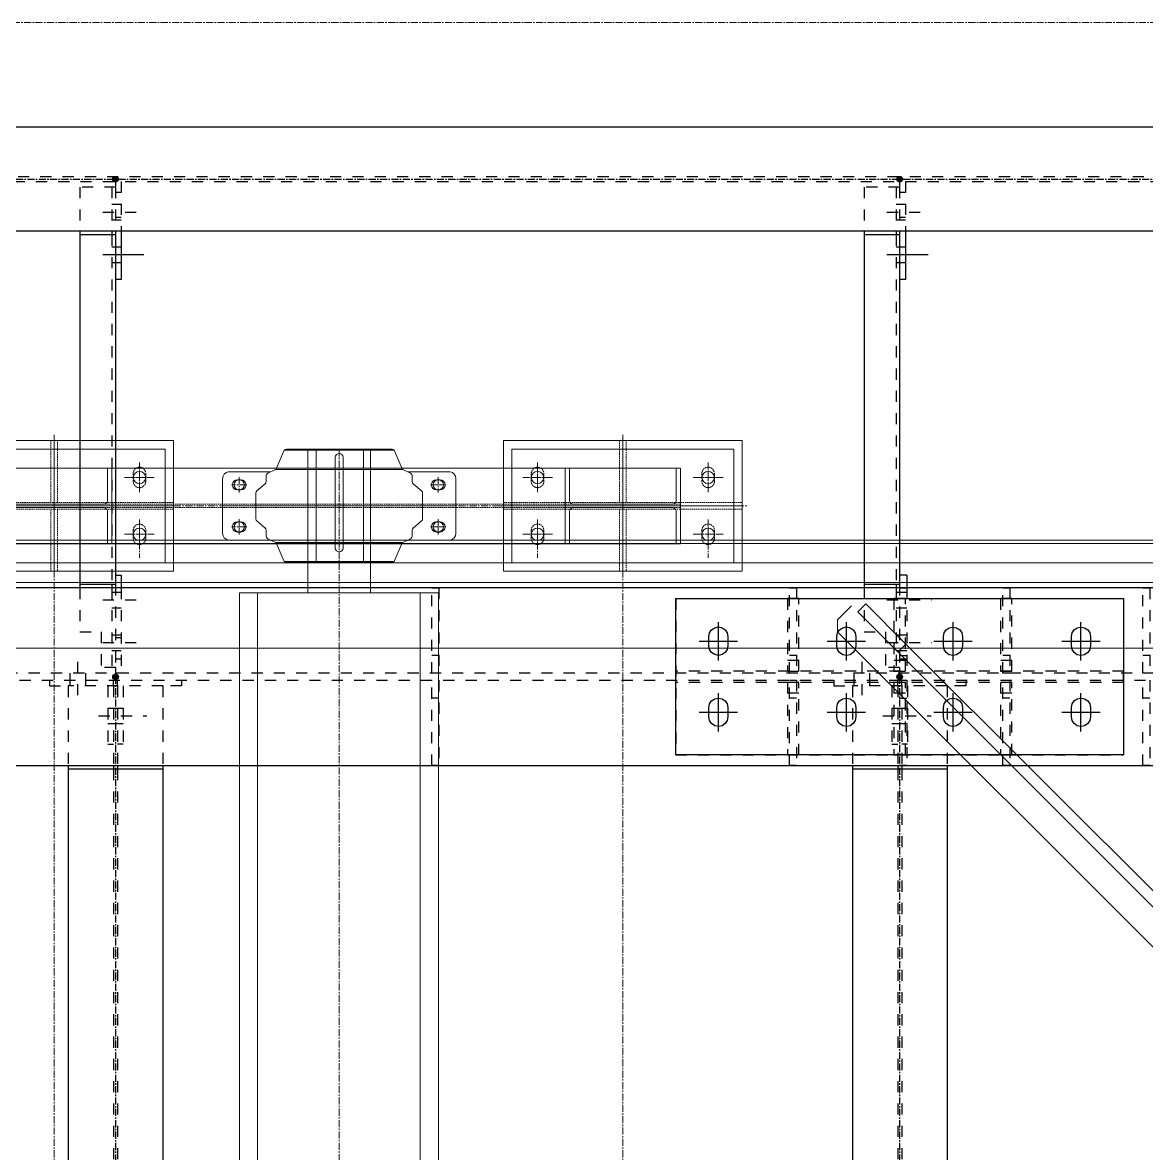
# Model space of a CAD drawing. Header units: inches. Extents: x 209270 to 234360, y -180214 to -150194.
# Drawn here: x 223159 to 225135, y -161353 to -159364 of the extents above; entities that cross this region are included whole.
import ezdxf

# ---------------------------------------------------------------- set-up
doc = ezdxf.new("R2010")
doc.units = ezdxf.units.IN
doc.header["$LTSCALE"] = 10
doc.header["$MEASUREMENT"] = 0
for name, pattern in [('CENTER', [2, 1.25, -0.25, 0.25, -0.25]), ('DXK_LINE_DOT2', [3.9198, 1.9599, -1.9599]), ('HIDDEN', [0.375, 0.25, -0.125])]:
    doc.linetypes.add(name, pattern=pattern)
for name, color, linetype in [('_STR_0', 2, 'Continuous'), ('_STR_1', 2, 'Continuous'), ('_STR_2', 2, 'Continuous'), ('_STR_4', 2, 'Continuous')]:
    doc.layers.add(name, color=color, linetype=linetype)
for name, color, linetype, lineweight in [('adani logo', 7, 'Continuous', 15), ('All Bought', 110, 'Continuous', 9), ('Belt', 4, 'Continuous', 9), ('CEN', 1, 'CENTER', 9), ('DIM', 42, 'Continuous', 13), ('HIDDDEN', 3, 'HIDDEN', 9), ('HIDDEN', 3, 'HIDDEN', 9), ('MAIN OBJECT', 2, 'Continuous', 18), ('OBJECT', 2, 'Continuous', 18), ('STR25', 30, 'Continuous', 5)]:
    doc.layers.add(name, color=color, linetype=linetype, lineweight=lineweight)

# ---------------------------------------------------------------- blocks, each defined once
blk = doc.blocks.new('A$C1f4f58bd')
at = {"layer": 'CEN'}
blk.add_lwpolyline([(1100, 2200), (5000, 2200), (5000, -2700), (1100, -2700)], close=True, dxfattribs=at)
blk = doc.blocks.new('A$Cee1ce5ad')
at = {"layer": 'All Bought'}
for p, q in [((-92.9, 99.5), (92.9, 99.5)), ((-110.6, 65.2), (-96.5, 98)), ((-96.6, 97.8), (96.6, 97.8)), ((-6.9, 85.4), (-6.9, -73.9)), ((6.9, 85.4), (6.9, -73.9)), ((110.6, 65.2), (96.5, 98)), ((-195, 60), (-120.6, 60)), ((-125.4, 57.7), (-113, 63.5)), ((-111.9, 64.2), (111.9, 64.2)), ((125.4, 57.7), (113, 63.5)), ((120.6, 60), (195, 60)), ((-205, 48.3), (-205, -48.3)), ((-128.3, 51.5), (-128.3, 42.7)), ((128.3, 51.5), (128.3, 42.7)), ((205, 48.3), (205, -48.3)), ((-146.7, 22.7), (-146.7, -22.7)), ((-144.9, 26.5), (-130.1, 38.9)), ((144.9, 26.5), (130.1, 38.9)), ((146.7, 22.7), (146.7, -22.7)), ((-144.9, -26.5), (-130.1, -38.9)), ((144.9, -26.5), (130.1, -38.9)), ((-128.3, -51.5), (-128.3, -42.7)), ((-125.4, -57.7), (-113, -63.5)), ((125.4, -57.7), (113, -63.5)), ((128.3, -51.5), (128.3, -42.7)), ((-195, -60), (-120.6, -60)), ((-111.9, -64.2), (111.9, -64.2)), ((-110.6, -65.2), (-96.5, -98)), ((110.6, -65.2), (96.5, -98)), ((120.6, -60), (195, -60)), ((-96.6, -97.8), (96.6, -97.8)), ((-92.9, -99.5), (92.9, -99.5))]:
    blk.add_line(p, q, dxfattribs=at)
at = {"layer": 'All Bought', "ltscale": 50}
for p, q in [((-42.5, 99.5), (-42.5, -99.5)), ((40.8, 99.5), (40.8, -99.5))]:
    blk.add_line(p, q, dxfattribs=at)
at = {"layer": 'All Bought'}
for points in [[(-171.2, 28, 1), (-171.2, 46), (-177.2, 46, 1), (-177.2, 28)], [(178.8, 28, 1), (178.8, 46), (172.8, 46, 1), (172.8, 28)], [(-171.2, -46, 1), (-171.2, -28), (-177.2, -28, 1), (-177.2, -46)], [(178.8, -46, 1), (178.8, -28), (172.8, -28, 1), (172.8, -46)]]:
    blk.add_lwpolyline(points, format="xyb", close=True, dxfattribs=at)
for centre, radius, start, end in [((-92.9, 94.5), 5, 90, 135), ((92.9, 94.5), 5, 45, 90), ((0, 85.4), 6.9, 0, 180), ((-193.5, 48.6), 11.5, 97.6625, 181.1349), ((-116.5, 71.1), 8.33, 295, 315), ((116.5, 71.1), 8.33, 225, 245), ((193.5, 48.6), 11.5, 358.8651, 82.3375), ((-133.3, 42.7), 5, 310, 0), ((-120.5, 51.7), 7.85, 129.2243, 180.8268), ((120.5, 51.7), 7.85, 359.1732, 50.7757), ((133.3, 42.7), 5, 180, 230), ((-141.7, 22.7), 5, 130, 180), ((141.7, 22.7), 5, 0, 50), ((-141.7, -22.7), 5, 180, 230), ((-133.3, -42.7), 5, 0, 50), ((133.3, -42.7), 5, 130, 180), ((141.7, -22.7), 5, 310, 0), ((-193.5, -48.6), 11.5, 178.8651, 262.3375), ((-120.5, -51.7), 7.85, 179.1732, 230.7757), ((120.5, -51.7), 7.85, 309.2243, 0.8268), ((193.5, -48.6), 11.5, 277.6625, 1.1349), ((-116.5, -71.1), 8.33, 45, 65), ((0, -73.9), 6.9, 180, 0), ((116.5, -71.1), 8.33, 115, 135), ((-92.9, -94.5), 5, 225, 270), ((92.9, -94.5), 5, 270, 315)]:
    blk.add_arc(centre, radius, start, end, dxfattribs=at)
at = {"layer": 'CEN'}
for p, q in [((0, 99.5), (0, -99.5)), ((-174.2, 50.5), (-174.2, 23.5)), ((175.8, 50.5), (175.8, 23.5)), ((-160.7, 37), (-187.7, 37)), ((162.3, 37), (189.3, 37)), ((-205, 0), (205, 0)), ((-160.7, -37), (-187.7, -37)), ((-174.2, -50.5), (-174.2, -23.5)), ((162.3, -37), (189.3, -37)), ((175.8, -50.5), (175.8, -23.5))]:
    blk.add_line(p, q, dxfattribs=at)
blk = doc.blocks.new('A$C439c46b0')
at = {"layer": 'CEN'}
for p, q in [((0, 124.8), (0, -124.8)), ((-150, 30), (-150, 70)), ((150, 70), (150, 30)), ((-176.1, 50), (-123.9, 50)), ((123.9, 50), (176.1, 50)), ((-219.8, 0), (219.8, 0)), ((-150, -70), (-150, -30)), ((150, -30), (150, -70)), ((-123.9, -50), (-176.1, -50)), ((176.1, -50), (123.9, -50))]:
    blk.add_line(p, q, dxfattribs=at)
at = {"layer": 'MAIN OBJECT', "elevation": -528}
blk.add_lwpolyline([(-195, 100), (195, 100), (195, -100), (-195, -100)], close=True, dxfattribs=at)
at = {"layer": 'MAIN OBJECT'}
for centre in [(-150, 50, -1074.4), (150, 50, -1074.4), (-150, -50, -1074.4), (150, -50, -1074.4)]:
    blk.add_circle(centre, 11, dxfattribs=at)
blk = doc.blocks.new('A$C4ed3ba51')
at = {"layer": 'CEN'}
for p, q in [((0, 115), (0, -115)), ((-150, 23.9), (-150, 91.1)), ((150, 23.9), (150, 91.1)), ((-130, 50), (-170, 50)), ((130, 50), (170, 50)), ((-210, 0), (210, 0)), ((-150, -23.9), (-150, -76.1)), ((150, -23.9), (150, -76.1)), ((-130, -50), (-170, -50)), ((130, -50), (170, -50))]:
    blk.add_line(p, q, dxfattribs=at)
at = {"layer": 'HIDDDEN'}
for points in [[(6, 6), (6, 115), (-6, 115), (-6, 6)], [(6, -6), (6, -115), (-6, -115), (-6, -6)]]:
    blk.add_lwpolyline(points, dxfattribs=at)
blk.add_lwpolyline([(-210, -6), (210, -6), (210, 6), (-210, 6)], close=True, dxfattribs=at)
at = {"layer": 'HIDDEN', "elevation": -528}
for points in [[(-139, 57, 1), (-161, 57), (-161, 43, 1), (-139, 43)], [(139, 57, -1), (161, 57), (161, 43, -1), (139, 43)], [(-139, -57, -1), (-161, -57), (-161, -43, -1), (-139, -43)], [(139, -57, 1), (161, -57), (161, -43, 1), (139, -43)]]:
    blk.add_lwpolyline(points, format="xyb", close=True, dxfattribs=at)
at = {"layer": 'MAIN OBJECT'}
blk.add_lwpolyline([(-101.5, 66.5), (-93.7, 66.5), (-93.7, 10.4, 0.414214), (-86.1, 2.8), (86.1, 2.8, 0.414214), (93.7, 10.4), (93.7, 66.5), (101.5, 66.5), (101.5, -66.5), (93.7, -66.5), (93.7, -66.5), (93.7, -10.4, 0.414214), (86.1, -2.8), (-86.1, -2.8, 0.414214), (-93.7, -10.4), (-93.7, -66.5), (-93.7, -66.5), (-101.5, -66.5)], format="xyb", close=True, dxfattribs=at)
at = {"layer": 'STR25', "elevation": -528}
blk.add_lwpolyline([(-210, 115), (210, 115), (210, -115), (-210, -115)], close=True, dxfattribs=at)
at = {"layer": 'adani logo'}
blk.add_blockref('A$C439c46b0', (0, 0), dxfattribs=at)
blk = doc.blocks.new('RTR')
at = {"layer": 'All Bought'}
for p, q in [((-83462, -1561510, 7412901051.7), (-83462, -1561763)), ((-83462, -1561510, 7412901051.7), (-83352, -1561510, 7412901051.7)), ((-83352, -1561510, 7412901051.7), (-83352, -1561763)), ((-83232.6, -1561763), (-83582.6, -1561763)), ((-83582.6, -1561763), (-83582.6, -1564163)), ((-83550.6, -1561763), (-83550.6, -1564163)), ((-83264.6, -1561763), (-83264.6, -1564163)), ((-83232.6, -1564163), (-83232.6, -1561763))]:
    blk.add_line(p, q, dxfattribs=at)
at = {"layer": 'CEN'}
for p, q in [((-83407, -1561510.1), (-83407, -1564406.4)), ((-83582.8, -1561559.5, 3956186986.7), (-83582.8, -1561586.5, 3956186986.7)), ((-83232.8, -1561559.5, 3956186986.7), (-83232.8, -1561586.5, 3956186986.7)), ((-83569.3, -1561573, 3956186986.7), (-83596.3, -1561573, 3956186986.7)), ((-83219.3, -1561573, 3956186986.7), (-83246.3, -1561573, 3956186986.7)), ((-82885.2, -1561610, 4202462826.4), (-84008.2, -1561610, 10666859653.8)), ((-83462, -1561610, 7412901051.7), (-83352, -1561610, 7412901051.7)), ((-83582.8, -1561633.5, 3956186986.7), (-83582.8, -1561660.5, 3956186986.7)), ((-83232.8, -1561633.5, 3956186986.7), (-83232.8, -1561660.5, 3956186986.7)), ((-83908.2, -1564415.8), (-83908.2, -1561663.2)), ((-83569.3, -1561647, 3956186986.7), (-83596.3, -1561647, 3956186986.7)), ((-83219.3, -1561647, 3956186986.7), (-83246.3, -1561647, 3956186986.7)), ((-82908.2, -1564415.8), (-82908.2, -1561663.2))]:
    blk.add_line(p, q, dxfattribs=at)
at = {"layer": 'HIDDDEN'}
for p, q in [((-82808.2, -1561607, 10666859653.8), (-84008.2, -1561607, 10666859653.8)), ((-82808.2, -1561613, 10666859653.8), (-84008.2, -1561613, 10666859653.8))]:
    blk.add_line(p, q, dxfattribs=at)
at = {"layer": 'MAIN OBJECT'}
for centre in [(-83582.8, -1561573, 3956186986.7), (-83232.8, -1561573, 3956186986.7), (-83582.8, -1561647, 3956186986.7), (-83232.8, -1561647, 3956186986.7)]:
    blk.add_circle(centre, 9, dxfattribs=at)
at = {"layer": 'OBJECT'}
for p, q in [((-82808.2, -1561543.5, 10666859653.8), (-84008.2, -1561543.5, 10666859653.8)), ((-82808.2, -1561676.5, 10666859653.8), (-84008.2, -1561676.5, 10666859653.8))]:
    blk.add_line(p, q, dxfattribs=at)
at = {"xscale": -0.9999999999999998, "rotation": 180.0000896999132}
for p in [(-83908.2, -1561610, 8882565593.7), (-82908.3, -1561610, 5544007056.1)]:
    blk.add_blockref('A$C4ed3ba51', p, dxfattribs=at)
at = {"layer": 'MAIN OBJECT', "xscale": -0.9999999999999989, "rotation": 4.48499566286e-05}
blk.add_blockref('A$Cee1ce5ad', (-83407, -1561610, 7412901051.7), dxfattribs=at)
blk = doc.blocks.new('A$C1db7f450')
at = {"layer": 'All Bought'}
for p, q in [((1177.8, 1177.8, -6732037472.9), (1107.1, 1107.1, -6732037472.9)), ((1192, 1163.7, -6732037472.9), (1177.8, 1177.8, -6732037472.9)), ((1202.6, 1174.3, -6732037472.9), (1227.3, 1149.5, -6732037472.9)), ((579.8, 551.5, -6732037472.9), (1192, 1163.7, -6732037472.9)), ((1227.3, 1128.3, -6732037472.9), (1227.3, 1149.5, -6732037472.9)), ((99, 0, -6732037472.9), (1227.3, 1128.3, -6732037472.9)), ((1107.1, 1107.1, -6732037472.9), (565.7, 565.7, -6732037472.9)), ((1121.2, 1093, -6732037472.9), (1107.1, 1107.1, -6732037472.9))]:
    blk.add_line(p, q, dxfattribs=at)
blk = doc.blocks.new('Part-116860372-114970 - 114867')
at = {"layer": '_STR_1', "linetype": 'DXK_LINE_DOT2'}
for p, q in [((225953.8, -159635.2), (222085.1, -159635.2)), ((222085.1, -159643.1), (225953.8, -159643.1))]:
    blk.add_line(p, q, dxfattribs=at)
at = {"layer": '_STR_2', "linetype": 'Continuous'}
for p, q in [((225166.3, -159547.7), (222078.8, -159547.7)), ((225166.3, -159730.7), (222078.8, -159730.7))]:
    blk.add_line(p, q, dxfattribs=at)
at = {"layer": '_STR_4', "linetype": 'CENTER'}
blk.add_line((221947.6, -159639.2), (226072.6, -159639.2), dxfattribs=at)
blk = doc.blocks.new('Part-116860372-115955 - 114867')
at = {"layer": '_STR_1', "linetype": 'DXK_LINE_DOT2'}
for p, q in [((223206.5, -160520.4), (223206.5, -160530.4)), ((223206.5, -160530.4), (223239.3, -160530.4)), ((223309, -160530.4), (223309, -160632.9)), ((223319, -160530.4), (223319, -160520.4)), ((223309, -160632.9), (223319, -160632.9))]:
    blk.add_line(p, q, dxfattribs=at)
blk = doc.blocks.new('Part-116860372-157426 - 114867')
at = {"layer": '_STR_1', "linetype": 'DXK_LINE_DOT2'}
for p, q in [((223878.8, -160357.9), (222641.3, -160357.9)), ((224701.3, -160357.9), (223891.3, -160357.9)), ((225128.8, -160357.9), (224713.8, -160357.9)), ((222641.3, -160670.4), (223878.8, -160670.4)), ((223891.3, -160670.4), (225128.8, -160670.4))]:
    blk.add_line(p, q, dxfattribs=at)
blk = doc.blocks.new('Part-116860372-115889 - 114867')
at = {"layer": '_STR_1', "linetype": 'DXK_LINE_DOT2'}
for p, q in [((223332.6, -160357.9), (223332.6, -160507.9)), ((223322.6, -160445.4), (223332.6, -160445.4)), ((223322.6, -160482.9), (223332.6, -160482.9)), ((223332.6, -160507.9), (223322.6, -160507.9))]:
    blk.add_line(p, q, dxfattribs=at)
at = {"layer": '_STR_2', "linetype": 'Continuous'}
for p, q in [((223322.6, -160335.4), (223332.6, -160335.4)), ((223332.6, -160335.4), (223332.6, -160357.9)), ((223322.6, -160351.7), (223322.6, -160357.9))]:
    blk.add_line(p, q, dxfattribs=at)
blk = doc.blocks.new('Part-116860372-115949 - 114867')
at = {"layer": '_STR_1', "linetype": 'DXK_LINE_DOT2'}
for p, q in [((224704.9, -160530.4), (224704.9, -160520.4)), ((224714.9, -160530.4), (224714.9, -160632.9)), ((224817.4, -160530.4), (224784.6, -160530.4)), ((224817.4, -160520.4), (224817.4, -160530.4)), ((224714.9, -160632.9), (224704.9, -160632.9))]:
    blk.add_line(p, q, dxfattribs=at)
blk = doc.blocks.new('Bolt-116860372-115957 - 114867')
at = {"layer": '_STR_1', "linetype": 'DXK_LINE_DOT2'}
for p, q in [((223256.5, -160546.7), (223256.5, -160467.9)), ((223242.8, -160520.4), (223242.8, -160507.9)), ((223270.3, -160520.4), (223270.3, -160507.9)), ((223242.8, -160530.4), (223242.8, -160520.4)), ((223270.3, -160530.4), (223270.3, -160520.4))]:
    blk.add_line(p, q, dxfattribs=at)
blk = doc.blocks.new('Part-116860372-114986 - 114867')
at = {"layer": '_STR_4', "linetype": 'Continuous'}
blk.add_hatch(color=256, dxfattribs=at).paths.add_polyline_path([(223322.6, -160519.2, -1), (223322.6, -160509.2, -1)])
at = {"layer": '_STR_1', "linetype": 'DXK_LINE_DOT2'}
for p, q in [((223405.8, -160530.4), (223239.3, -160530.4)), ((223239.3, -160530.4), (223239.3, -160670.4)), ((223319, -160530.4), (223319, -160670.4)), ((223326.1, -160530.4), (223326.1, -160670.4)), ((223405.8, -160530.4), (223405.8, -160670.4)), ((223319, -160676.7), (223319, -164114.8)), ((223326.1, -160676.7), (223326.1, -164114.8))]:
    blk.add_line(p, q, dxfattribs=at)
at = {"layer": '_STR_2', "linetype": 'Continuous'}
for p, q in [((223239.3, -160670.4), (223239.3, -164121)), ((223405.8, -160676.7), (223239.3, -160676.7)), ((223319, -160670.4), (223319, -160676.7)), ((223326.1, -160670.4), (223326.1, -160676.7)), ((223405.8, -160670.4), (223405.8, -164121))]:
    blk.add_line(p, q, dxfattribs=at)
at = {"layer": '_STR_4', "linetype": 'CENTER'}
blk.add_line((223322.6, -160514.2), (223322.6, -164264.2), dxfattribs=at)
at = {"layer": '_STR_4', "linetype": 'Continuous'}
blk.add_circle((223322.6, -160514.2), 5, dxfattribs=at)
blk = doc.blocks.new('Part-116860372-114987 - 114867')
at = {"layer": '_STR_4', "linetype": 'Continuous'}
blk.add_hatch(color=256, dxfattribs=at).paths.add_polyline_path([(224701.3, -160519.2, -1), (224701.3, -160509.2, -1)])
at = {"layer": '_STR_1', "linetype": 'DXK_LINE_DOT2'}
for p, q in [((224784.6, -160530.4), (224618.1, -160530.4)), ((224618.1, -160530.4), (224618.1, -160670.4)), ((224697.8, -160530.4), (224697.8, -160670.4)), ((224704.9, -160530.4), (224704.9, -160670.4)), ((224784.6, -160530.4), (224784.6, -160670.4)), ((224697.8, -160676.7), (224697.8, -164114.8)), ((224704.9, -160676.7), (224704.9, -164114.8))]:
    blk.add_line(p, q, dxfattribs=at)
at = {"layer": '_STR_2', "linetype": 'Continuous'}
for p, q in [((224618.1, -160670.4), (224618.1, -164121)), ((224784.6, -160676.7), (224618.1, -160676.7)), ((224697.8, -160670.4), (224697.8, -160676.7)), ((224704.9, -160670.4), (224704.9, -160676.7)), ((224784.6, -160670.4), (224784.6, -164121))]:
    blk.add_line(p, q, dxfattribs=at)
at = {"layer": '_STR_4', "linetype": 'CENTER'}
blk.add_line((224701.3, -160514.2), (224701.3, -164264.2), dxfattribs=at)
at = {"layer": '_STR_4', "linetype": 'Continuous'}
blk.add_circle((224701.3, -160514.2), 5, dxfattribs=at)
blk = doc.blocks.new('Part-116860372-115887 - 114867')
at = {"layer": '_STR_1', "linetype": 'DXK_LINE_DOT2'}
for p, q in [((224701.3, -159661.8), (224711.3, -159661.8)), ((224711.3, -159643.1), (224711.3, -159730.7)), ((224701.3, -159705.6), (224711.3, -159705.6))]:
    blk.add_line(p, q, dxfattribs=at)
at = {"layer": '_STR_2', "linetype": 'Continuous'}
for p, q in [((224701.3, -159730.7), (224701.3, -159736.9)), ((224711.3, -159730.7), (224711.3, -159815.6)), ((224711.3, -159815.6), (224701.3, -159815.6))]:
    blk.add_line(p, q, dxfattribs=at)
blk = doc.blocks.new('Part-116860372-115907 - 114867')
at = {"layer": '_STR_1', "linetype": 'DXK_LINE_DOT2'}
for p, q in [((224701.3, -160357.9), (224713.8, -160357.9)), ((224713.8, -160357.9), (224713.8, -160507.9)), ((224701.3, -160476.7), (224713.8, -160476.7)), ((224701.3, -160482.9), (224713.8, -160482.9)), ((224713.8, -160507.9), (224701.3, -160507.9))]:
    blk.add_line(p, q, dxfattribs=at)
at = {"layer": '_STR_2', "linetype": 'Continuous'}
for p, q in [((224713.8, -160335.4), (224701.3, -160335.4)), ((224713.8, -160335.4), (224713.8, -160357.9)), ((224701.3, -160351.7), (224701.3, -160357.9))]:
    blk.add_line(p, q, dxfattribs=at)
blk = doc.blocks.new('Bolt-116860372-115951 - 114867')
at = {"layer": '_STR_1', "linetype": 'DXK_LINE_DOT2'}
for p, q in [((224687.8, -160569.2), (224697.8, -160569.2)), ((224697.8, -160569.2), (224704.9, -160569.2)), ((224704.9, -160569.2), (224714.9, -160569.2)), ((224671.5, -160582.9), (224756.5, -160582.9)), ((224687.8, -160596.7), (224697.8, -160596.7)), ((224697.8, -160596.7), (224704.9, -160596.7)), ((224704.9, -160596.7), (224714.9, -160596.7))]:
    blk.add_line(p, q, dxfattribs=at)
blk = doc.blocks.new('Part-116860372-115112 - 114867')
at = {"layer": '_STR_2', "linetype": 'Continuous'}
for p, q in [((228285.1, -160357.9), (217666.3, -160357.9)), ((217666.3, -160670.4), (225313.8, -160670.4))]:
    blk.add_line(p, q, dxfattribs=at)
blk = doc.blocks.new('Part-116860372-115114 - 114867')
at = {"layer": '_STR_1', "linetype": 'DXK_LINE_DOT2'}
for p, q in [((228285.1, -160507.9), (217666.3, -160507.9)), ((217666.3, -160520.4), (228285.1, -160520.4))]:
    blk.add_line(p, q, dxfattribs=at)
blk = doc.blocks.new('Part-116860372-115118 - 114867')
at = {"layer": '_STR_4', "linetype": 'Continuous'}
for points in [[(223322.6, -159644.2, -1), (223322.6, -159634.2, -1)], [(223322.6, -160519.2, -1), (223322.6, -160509.2, -1)]]:
    blk.add_hatch(color=256, dxfattribs=at).paths.add_polyline_path(points)
at = {"layer": '_STR_1', "linetype": 'DXK_LINE_DOT2'}
for p, q in [((223260.1, -159653.1), (223260.1, -159730.7)), ((223322.6, -159653.1), (223260.1, -159653.1)), ((223316.3, -159653.1), (223316.3, -159730.7)), ((223322.6, -159653.1), (223322.6, -159736.9)), ((223316.3, -159736.9), (223316.3, -160351.7)), ((223260.1, -160357.9), (223260.1, -160435.4)), ((223316.3, -160357.9), (223316.3, -160497.9)), ((223322.6, -160351.7), (223322.6, -160497.9)), ((223260.1, -160435.4), (223297.6, -160435.4)), ((223297.6, -160435.4), (223297.6, -160497.9)), ((223322.6, -160497.9), (223297.6, -160497.9))]:
    blk.add_line(p, q, dxfattribs=at)
at = {"layer": '_STR_2', "linetype": 'Continuous'}
for p, q in [((223260.1, -159730.7), (223260.1, -160357.9)), ((223322.6, -159736.9), (223260.1, -159736.9)), ((223316.3, -159730.7), (223316.3, -159736.9)), ((223322.6, -159736.9), (223322.6, -160351.7)), ((223322.6, -160351.7), (223260.1, -160351.7)), ((223316.3, -160351.7), (223316.3, -160357.9))]:
    blk.add_line(p, q, dxfattribs=at)
at = {"layer": '_STR_4', "linetype": 'CENTER'}
for p, q in [((223322.6, -159639.2), (223322.6, -159653.1)), ((223322.6, -159736.9), (223322.6, -160351.7)), ((223322.6, -160497.9), (223322.6, -160514.2))]:
    blk.add_line(p, q, dxfattribs=at)
at = {"layer": '_STR_4', "linetype": 'Continuous'}
for centre in [(223322.6, -159639.2), (223322.6, -160514.2)]:
    blk.add_circle(centre, 5, dxfattribs=at)
blk = doc.blocks.new('Part-116860372-115119 - 114867')
at = {"layer": '_STR_4', "linetype": 'Continuous'}
for points in [[(224701.3, -159644.2, -1), (224701.3, -159634.2, -1)], [(224701.3, -160519.2, -1), (224701.3, -160509.2, -1)]]:
    blk.add_hatch(color=256, dxfattribs=at).paths.add_polyline_path(points)
at = {"layer": '_STR_1', "linetype": 'DXK_LINE_DOT2'}
for p, q in [((224638.8, -159653.1), (224638.8, -159730.7)), ((224701.3, -159653.1), (224638.8, -159653.1)), ((224695.1, -159653.1), (224695.1, -159730.7)), ((224701.3, -159653.1), (224701.3, -159736.9)), ((224695.1, -159736.9), (224695.1, -160351.7)), ((224638.8, -160357.9), (224638.8, -160435.4)), ((224695.1, -160357.9), (224695.1, -160497.9)), ((224701.3, -160351.7), (224701.3, -160497.9)), ((224638.8, -160435.4), (224676.3, -160435.4)), ((224676.3, -160435.4), (224676.3, -160497.9)), ((224701.3, -160497.9), (224676.3, -160497.9))]:
    blk.add_line(p, q, dxfattribs=at)
at = {"layer": '_STR_2', "linetype": 'Continuous'}
for p, q in [((224638.8, -159730.7), (224638.8, -160357.9)), ((224701.3, -159736.9), (224638.8, -159736.9)), ((224695.1, -159730.7), (224695.1, -159736.9)), ((224701.3, -159736.9), (224701.3, -160351.7)), ((224701.3, -160351.7), (224638.8, -160351.7)), ((224695.1, -160351.7), (224695.1, -160357.9))]:
    blk.add_line(p, q, dxfattribs=at)
at = {"layer": '_STR_4', "linetype": 'CENTER'}
for p, q in [((224701.3, -159639.2), (224701.3, -159653.1)), ((224701.3, -159736.9), (224701.3, -160351.7)), ((224701.3, -160497.9), (224701.3, -160514.2))]:
    blk.add_line(p, q, dxfattribs=at)
at = {"layer": '_STR_4', "linetype": 'Continuous'}
for centre in [(224701.3, -159639.2), (224701.3, -160514.2)]:
    blk.add_circle(centre, 5, dxfattribs=at)
blk = doc.blocks.new('Part-116860372-149910 - 114867')
at = {"layer": '_STR_1', "linetype": 'DXK_LINE_DOT2'}
for p, q in [((225128.8, -160507.9), (225128.8, -160357.9)), ((225128.8, -160357.9), (225141.3, -160357.9)), ((225141.3, -160357.9), (225141.3, -160507.9)), ((225141.3, -160476.7), (225128.8, -160476.7))]:
    blk.add_line(p, q, dxfattribs=at)
blk = doc.blocks.new('Part-116860372-150338 - 114867')
at = {"layer": '_STR_1', "linetype": 'DXK_LINE_DOT2'}
for p, q in [((224507.6, -160670.4), (224507.6, -160520.4)), ((224507.6, -160520.4), (224520.1, -160520.4)), ((224520.1, -160520.4), (224520.1, -160670.4)), ((224520.1, -160551.7), (224507.6, -160551.7)), ((224520.1, -160670.4), (224507.6, -160670.4))]:
    blk.add_line(p, q, dxfattribs=at)
blk = doc.blocks.new('Part-116860372-116526 - 114867')
at = {"layer": '_STR_1', "linetype": 'DXK_LINE_DOT2'}
for p, q in [((224503.8, -160376.7), (224503.8, -160504.2)), ((224523.8, -160376.7), (224503.8, -160376.7)), ((224523.8, -160504.2), (224523.8, -160376.7)), ((224523.8, -160485.4), (224503.8, -160485.4)), ((224503.8, -160504.2), (224523.8, -160504.2))]:
    blk.add_line(p, q, dxfattribs=at)
blk = doc.blocks.new('Part-116860372-116524 - 114867')
at = {"layer": '_STR_1', "linetype": 'DXK_LINE_DOT2'}
for p, q in [((225095.1, -160504.1), (224307.6, -160504.2)), ((224307.6, -160524.2), (224307.6, -160504.2)), ((225095.1, -160524.1), (225095.1, -160504.1)), ((225095.1, -160524.1), (224307.6, -160524.2))]:
    blk.add_line(p, q, dxfattribs=at)
blk = doc.blocks.new('Part-116860372-150337 - 114867')
at = {"layer": '_STR_1', "linetype": 'DXK_LINE_DOT2'}
for p, q in [((224507.6, -160507.9), (224507.6, -160357.9)), ((224507.6, -160357.9), (224520.1, -160357.9)), ((224520.1, -160357.9), (224520.1, -160507.9)), ((224520.1, -160476.7), (224507.6, -160476.7)), ((224520.1, -160507.9), (224507.6, -160507.9))]:
    blk.add_line(p, q, dxfattribs=at)
blk = doc.blocks.new('Part-116860372-149911 - 114867')
at = {"layer": '_STR_1', "linetype": 'DXK_LINE_DOT2'}
for p, q in [((225128.8, -160670.4), (225128.8, -160520.4)), ((225141.3, -160520.4), (225141.3, -160670.4)), ((225141.3, -160551.7), (225128.8, -160551.7)), ((225141.3, -160670.4), (225128.8, -160670.4))]:
    blk.add_line(p, q, dxfattribs=at)
blk = doc.blocks.new('Part-116860372-116532 - 114867')
at = {"layer": '_STR_1', "linetype": 'DXK_LINE_DOT2'}
for p, q in [((224898.8, -160524.2), (224878.8, -160524.2)), ((224878.8, -160524.2), (224878.8, -160651.7)), ((224898.8, -160651.7), (224898.8, -160524.2)), ((224898.8, -160542.9), (224878.8, -160542.9)), ((224878.8, -160651.7), (224898.8, -160651.7))]:
    blk.add_line(p, q, dxfattribs=at)
blk = doc.blocks.new('Bolt-116860372-115890 - 114867')
at = {"layer": '_STR_1', "linetype": 'DXK_LINE_DOT2'}
for p, q in [((223316.3, -160365.4), (223322.6, -160365.4)), ((223322.6, -160365.4), (223332.6, -160365.4)), ((223300.1, -160379.2), (223372.6, -160379.2)), ((223316.3, -160392.9), (223322.6, -160392.9)), ((223322.6, -160392.9), (223332.6, -160392.9)), ((223300.1, -160454.2), (223372.6, -160454.2)), ((223316.3, -160440.4), (223322.6, -160440.4)), ((223322.6, -160440.4), (223332.6, -160440.4)), ((223316.3, -160467.9), (223322.6, -160467.9)), ((223322.6, -160467.9), (223332.6, -160467.9))]:
    blk.add_line(p, q, dxfattribs=at)
blk = doc.blocks.new('Part-116860372-115950 - 114867')
at = {"layer": '_STR_1', "linetype": 'DXK_LINE_DOT2'}
for p, q in [((224585.3, -160520.4), (224585.3, -160530.4)), ((224585.3, -160530.4), (224618.1, -160530.4)), ((224687.8, -160530.4), (224687.8, -160632.9)), ((224697.8, -160530.4), (224697.8, -160520.4)), ((224687.8, -160632.9), (224697.8, -160632.9))]:
    blk.add_line(p, q, dxfattribs=at)
blk = doc.blocks.new('Part-116860372-149912 - 114867')
at = {"layer": '_STR_1', "linetype": 'DXK_LINE_DOT2'}
for p, q in [((223878.8, -160507.9), (223878.8, -160357.9)), ((223878.8, -160357.9), (223891.3, -160357.9)), ((223891.3, -160357.9), (223891.3, -160507.9)), ((223891.3, -160476.7), (223878.8, -160476.7))]:
    blk.add_line(p, q, dxfattribs=at)
blk = doc.blocks.new('Part-116860372-115954 - 114867')
at = {"layer": '_STR_1', "linetype": 'DXK_LINE_DOT2'}
for p, q in [((223326.1, -160530.4), (223326.1, -160520.4)), ((223336.1, -160530.4), (223336.1, -160632.9)), ((223438.6, -160530.4), (223405.8, -160530.4)), ((223438.6, -160520.4), (223438.6, -160530.4)), ((223336.1, -160632.9), (223326.1, -160632.9))]:
    blk.add_line(p, q, dxfattribs=at)
blk = doc.blocks.new('Part-116860372-116529 - 114867')
at = {"layer": '_STR_1', "linetype": 'DXK_LINE_DOT2'}
for p, q in [((224691.3, -160376.7), (224691.3, -160504.2)), ((224711.3, -160376.7), (224691.3, -160376.7)), ((224711.3, -160504.2), (224711.3, -160376.7)), ((224711.3, -160485.4), (224691.3, -160485.4)), ((224691.3, -160504.2), (224711.3, -160504.2))]:
    blk.add_line(p, q, dxfattribs=at)
blk = doc.blocks.new('Bolt-116860372-116533 - 114867')
at = {"layer": '_STR_2', "linetype": 'Continuous'}
for p, q in [((224382.6, -160485.4), (224382.6, -160417.9)), ((224607.6, -160485.4), (224607.6, -160417.9)), ((224795.1, -160485.4), (224795.1, -160417.9)), ((225020.1, -160485.4), (225020.1, -160417.9)), ((224365.7, -160443.5), (224367, -160437)), ((224367, -160437), (224370.6, -160431.6)), ((224370.6, -160431.6), (224376.1, -160427.9)), ((224376.1, -160427.9), (224382.6, -160426.6)), ((224382.6, -160426.6), (224382.6, -160426.6)), ((224382.6, -160426.6), (224389, -160427.9)), ((224389, -160427.9), (224394.5, -160431.6)), ((224394.5, -160431.6), (224398.2, -160437)), ((224398.2, -160437), (224399.4, -160443.5)), ((224590.7, -160443.5), (224592, -160437.1)), ((224592, -160437.1), (224595.6, -160431.6)), ((224595.6, -160431.6), (224601.1, -160427.9)), ((224601.1, -160427.9), (224607.6, -160426.6)), ((224607.6, -160426.6), (224607.6, -160426.6)), ((224607.6, -160426.6), (224614, -160427.9)), ((224614, -160427.9), (224619.5, -160431.6)), ((224619.5, -160431.6), (224623.2, -160437.1)), ((224623.2, -160437.1), (224624.4, -160443.5)), ((224778.2, -160443.5), (224779.5, -160437.1)), ((224779.5, -160437.1), (224783.1, -160431.6)), ((224783.1, -160431.6), (224788.6, -160427.9)), ((224788.6, -160427.9), (224795.1, -160426.7)), ((224795.1, -160426.7), (224795.1, -160426.7)), ((224795.1, -160426.7), (224801.5, -160427.9)), ((224801.5, -160427.9), (224807, -160431.6)), ((224807, -160431.6), (224810.7, -160437.1)), ((224810.7, -160437.1), (224811.9, -160443.5)), ((225003.2, -160443.5), (225004.5, -160437.1)), ((225004.5, -160437.1), (225008.1, -160431.6)), ((225008.1, -160431.6), (225013.6, -160428)), ((225013.6, -160428), (225020.1, -160426.7)), ((225020.1, -160426.7), (225020.1, -160426.7)), ((225020.1, -160426.7), (225026.5, -160428)), ((225026.5, -160428), (225032, -160431.6)), ((225032, -160431.6), (225035.7, -160437.1)), ((225035.7, -160437.1), (225036.9, -160443.5)), ((224348.8, -160451.6), (224416.3, -160451.6)), ((224365.7, -160459.7), (224365.7, -160443.5)), ((224399.4, -160443.5), (224399.4, -160459.8)), ((224573.8, -160451.6), (224641.3, -160451.6)), ((224590.7, -160459.8), (224590.7, -160443.5)), ((224624.4, -160443.5), (224624.4, -160459.8)), ((224761.3, -160451.7), (224828.8, -160451.7)), ((224778.2, -160459.8), (224778.2, -160443.5)), ((224811.9, -160443.5), (224811.9, -160459.8)), ((224986.3, -160451.7), (225053.8, -160451.7)), ((225003.2, -160459.8), (225003.2, -160443.5)), ((225036.9, -160443.5), (225036.9, -160459.8)), ((224367, -160466.2), (224365.7, -160459.7)), ((224370.6, -160471.7), (224367, -160466.2)), ((224376.1, -160475.3), (224370.6, -160471.7)), ((224382.6, -160476.6), (224376.1, -160475.3)), ((224389, -160475.3), (224382.6, -160476.6)), ((224382.6, -160476.6), (224382.6, -160476.6)), ((224394.5, -160471.7), (224389, -160475.3)), ((224398.2, -160466.2), (224394.5, -160471.7)), ((224399.4, -160459.8), (224398.2, -160466.2)), ((224592, -160466.2), (224590.7, -160459.8)), ((224595.6, -160471.7), (224592, -160466.2)), ((224601.1, -160475.4), (224595.6, -160471.7)), ((224607.6, -160476.6), (224601.1, -160475.4)), ((224614, -160475.4), (224607.6, -160476.6)), ((224607.6, -160476.6), (224607.6, -160476.6)), ((224619.5, -160471.7), (224614, -160475.4)), ((224623.2, -160466.2), (224619.5, -160471.7)), ((224624.4, -160459.8), (224623.2, -160466.2)), ((224779.5, -160466.2), (224778.2, -160459.8)), ((224783.1, -160471.7), (224779.5, -160466.2)), ((224788.6, -160475.4), (224783.1, -160471.7)), ((224795.1, -160476.7), (224788.6, -160475.4)), ((224801.5, -160475.4), (224795.1, -160476.7)), ((224795.1, -160476.7), (224795.1, -160476.7)), ((224807, -160471.7), (224801.5, -160475.4)), ((224810.7, -160466.2), (224807, -160471.7)), ((224811.9, -160459.8), (224810.7, -160466.2)), ((225004.5, -160466.3), (225003.2, -160459.8)), ((225008.1, -160471.7), (225004.5, -160466.3)), ((225013.6, -160475.4), (225008.1, -160471.7)), ((225020.1, -160476.7), (225013.6, -160475.4)), ((225026.5, -160475.4), (225020.1, -160476.7)), ((225020.1, -160476.7), (225020.1, -160476.7)), ((225032, -160471.7), (225026.5, -160475.4)), ((225035.7, -160466.3), (225032, -160471.7)), ((225036.9, -160459.8), (225035.7, -160466.3)), ((224367, -160562), (224370.6, -160556.6)), ((224370.6, -160556.6), (224376.1, -160552.9)), ((224376.1, -160552.9), (224382.6, -160551.6)), ((224382.6, -160610.4), (224382.6, -160542.9)), ((224382.6, -160551.6), (224382.6, -160551.6)), ((224382.6, -160551.6), (224389, -160552.9)), ((224389, -160552.9), (224394.5, -160556.6)), ((224394.5, -160556.6), (224398.2, -160562)), ((224592, -160562.1), (224595.6, -160556.6)), ((224595.6, -160556.6), (224601.1, -160552.9)), ((224601.1, -160552.9), (224607.6, -160551.6)), ((224607.6, -160610.4), (224607.6, -160542.9)), ((224607.6, -160551.6), (224607.6, -160551.6)), ((224607.6, -160551.6), (224614, -160552.9)), ((224614, -160552.9), (224619.5, -160556.6)), ((224619.5, -160556.6), (224623.2, -160562.1)), ((224779.5, -160562.1), (224783.1, -160556.6)), ((224783.1, -160556.6), (224788.6, -160552.9)), ((224788.6, -160552.9), (224795.1, -160551.7)), ((224795.1, -160610.4), (224795.1, -160542.9)), ((224795.1, -160551.7), (224795.1, -160551.7)), ((224795.1, -160551.7), (224801.5, -160552.9)), ((224801.5, -160552.9), (224807, -160556.6)), ((224807, -160556.6), (224810.7, -160562.1)), ((225004.5, -160562.1), (225008.1, -160556.6)), ((225008.1, -160556.6), (225013.6, -160553)), ((225013.6, -160553), (225020.1, -160551.7)), ((225020.1, -160610.4), (225020.1, -160542.9)), ((225020.1, -160551.7), (225020.1, -160551.7)), ((225020.1, -160551.7), (225026.5, -160553)), ((225026.5, -160553), (225032, -160556.6)), ((225032, -160556.6), (225035.7, -160562.1)), ((224348.8, -160576.6), (224416.3, -160576.6)), ((224365.7, -160568.5), (224367, -160562)), ((224365.7, -160584.7), (224365.7, -160568.5)), ((224398.2, -160562), (224399.4, -160568.5)), ((224399.4, -160568.5), (224399.4, -160584.8)), ((224573.8, -160576.6), (224641.3, -160576.6)), ((224590.7, -160568.5), (224592, -160562.1)), ((224590.7, -160584.8), (224590.7, -160568.5)), ((224623.2, -160562.1), (224624.4, -160568.5)), ((224624.4, -160568.5), (224624.4, -160584.8)), ((224761.3, -160576.7), (224828.8, -160576.7)), ((224778.2, -160568.5), (224779.5, -160562.1)), ((224778.2, -160584.8), (224778.2, -160568.5)), ((224810.7, -160562.1), (224811.9, -160568.5)), ((224811.9, -160568.5), (224811.9, -160584.8)), ((224986.3, -160576.7), (225053.8, -160576.7)), ((225003.2, -160568.5), (225004.5, -160562.1)), ((225003.2, -160584.8), (225003.2, -160568.5)), ((225035.7, -160562.1), (225036.9, -160568.5)), ((225036.9, -160568.5), (225036.9, -160584.8)), ((224367, -160591.2), (224365.7, -160584.7)), ((224370.6, -160596.7), (224367, -160591.2)), ((224376.1, -160600.3), (224370.6, -160596.7)), ((224394.5, -160596.7), (224389, -160600.3)), ((224398.2, -160591.2), (224394.5, -160596.7)), ((224399.4, -160584.8), (224398.2, -160591.2)), ((224592, -160591.2), (224590.7, -160584.8)), ((224595.6, -160596.7), (224592, -160591.2)), ((224601.1, -160600.4), (224595.6, -160596.7)), ((224619.5, -160596.7), (224614, -160600.4)), ((224623.2, -160591.2), (224619.5, -160596.7)), ((224624.4, -160584.8), (224623.2, -160591.2)), ((224779.5, -160591.2), (224778.2, -160584.8)), ((224783.1, -160596.7), (224779.5, -160591.2)), ((224788.6, -160600.4), (224783.1, -160596.7)), ((224807, -160596.7), (224801.5, -160600.4)), ((224810.7, -160591.2), (224807, -160596.7)), ((224811.9, -160584.8), (224810.7, -160591.2)), ((225004.5, -160591.3), (225003.2, -160584.8)), ((225008.1, -160596.7), (225004.5, -160591.3)), ((225013.6, -160600.4), (225008.1, -160596.7)), ((225032, -160596.7), (225026.5, -160600.4)), ((225035.7, -160591.3), (225032, -160596.7)), ((225036.9, -160584.8), (225035.7, -160591.3)), ((224382.6, -160601.6), (224376.1, -160600.3)), ((224389, -160600.3), (224382.6, -160601.6)), ((224382.6, -160601.6), (224382.6, -160601.6)), ((224607.6, -160601.6), (224601.1, -160600.4)), ((224614, -160600.4), (224607.6, -160601.6)), ((224607.6, -160601.6), (224607.6, -160601.6)), ((224795.1, -160601.7), (224788.6, -160600.4)), ((224801.5, -160600.4), (224795.1, -160601.7)), ((224795.1, -160601.7), (224795.1, -160601.7)), ((225020.1, -160601.7), (225013.6, -160600.4)), ((225026.5, -160600.4), (225020.1, -160601.7)), ((225020.1, -160601.7), (225020.1, -160601.7))]:
    blk.add_line(p, q, dxfattribs=at)
blk = doc.blocks.new('Part-116860372-115885 - 114867')
at = {"layer": '_STR_1', "linetype": 'DXK_LINE_DOT2'}
for p, q in [((223322.6, -159661.8), (223332.6, -159661.8)), ((223332.6, -159643.1), (223332.6, -159730.7)), ((223322.6, -159705.6), (223332.6, -159705.6))]:
    blk.add_line(p, q, dxfattribs=at)
at = {"layer": '_STR_2', "linetype": 'Continuous'}
for p, q in [((223322.6, -159730.7), (223322.6, -159736.9)), ((223332.6, -159730.7), (223332.6, -159815.6)), ((223332.6, -159815.6), (223322.6, -159815.6))]:
    blk.add_line(p, q, dxfattribs=at)
blk = doc.blocks.new('Bolt-116860372-115886 - 114867')
at = {"layer": '_STR_1', "linetype": 'DXK_LINE_DOT2'}
for p, q in [((223300.1, -159696.8), (223372.6, -159696.8)), ((223316.3, -159683.1), (223322.6, -159683.1)), ((223322.6, -159683.1), (223332.6, -159683.1)), ((223316.3, -159710.6), (223322.6, -159710.6)), ((223322.6, -159710.6), (223332.6, -159710.6))]:
    blk.add_line(p, q, dxfattribs=at)
at = {"layer": '_STR_2', "linetype": 'Continuous'}
for p, q in [((223316.3, -159758.1), (223322.6, -159758.1)), ((223322.6, -159758.1), (223332.6, -159758.1)), ((223300.1, -159771.8), (223372.6, -159771.8)), ((223316.3, -159785.6), (223322.6, -159785.6)), ((223322.6, -159785.6), (223332.6, -159785.6))]:
    blk.add_line(p, q, dxfattribs=at)
blk = doc.blocks.new('Bolt-116860372-115888 - 114867')
at = {"layer": '_STR_1', "linetype": 'DXK_LINE_DOT2'}
for p, q in [((224678.8, -159696.8), (224751.3, -159696.8)), ((224695.1, -159683.1), (224701.3, -159683.1)), ((224701.3, -159683.1), (224711.3, -159683.1)), ((224695.1, -159710.6), (224701.3, -159710.6)), ((224701.3, -159710.6), (224711.3, -159710.6))]:
    blk.add_line(p, q, dxfattribs=at)
at = {"layer": '_STR_2', "linetype": 'Continuous'}
for p, q in [((224695.1, -159758.1), (224701.3, -159758.1)), ((224701.3, -159758.1), (224711.3, -159758.1)), ((224678.8, -159771.8), (224751.3, -159771.8)), ((224695.1, -159785.6), (224701.3, -159785.6)), ((224701.3, -159785.6), (224711.3, -159785.6))]:
    blk.add_line(p, q, dxfattribs=at)
blk = doc.blocks.new('Bolt-116860372-115908 - 114867')
at = {"layer": '_STR_1', "linetype": 'DXK_LINE_DOT2'}
for p, q in [((224695.1, -160365.4), (224701.3, -160365.4)), ((224701.3, -160365.4), (224713.8, -160365.4)), ((224678.8, -160379.2), (224757.6, -160379.2)), ((224695.1, -160392.9), (224701.3, -160392.9)), ((224701.3, -160392.9), (224713.8, -160392.9)), ((224678.8, -160454.2), (224757.6, -160454.2)), ((224695.1, -160440.4), (224701.3, -160440.4)), ((224701.3, -160440.4), (224713.8, -160440.4)), ((224695.1, -160467.9), (224701.3, -160467.9)), ((224701.3, -160467.9), (224713.8, -160467.9))]:
    blk.add_line(p, q, dxfattribs=at)
blk = doc.blocks.new('Bolt-116860372-115952 - 114867')
at = {"layer": '_STR_1', "linetype": 'DXK_LINE_DOT2'}
for p, q in [((224635.3, -160546.7), (224635.3, -160467.9)), ((224621.5, -160520.4), (224621.5, -160507.9)), ((224649, -160520.4), (224649, -160507.9)), ((224621.5, -160530.4), (224621.5, -160520.4)), ((224649, -160530.4), (224649, -160520.4))]:
    blk.add_line(p, q, dxfattribs=at)
blk = doc.blocks.new('Bolt-116860372-115956 - 114867')
at = {"layer": '_STR_1', "linetype": 'DXK_LINE_DOT2'}
for p, q in [((223309, -160569.2), (223319, -160569.2)), ((223319, -160569.2), (223326.1, -160569.2)), ((223326.1, -160569.2), (223336.1, -160569.2)), ((223292.8, -160582.9), (223377.8, -160582.9)), ((223309, -160596.7), (223319, -160596.7)), ((223319, -160596.7), (223326.1, -160596.7)), ((223326.1, -160596.7), (223336.1, -160596.7))]:
    blk.add_line(p, q, dxfattribs=at)
blk = doc.blocks.new('Part-116860372-149913 - 114867')
at = {"layer": '_STR_1', "linetype": 'DXK_LINE_DOT2'}
for p, q in [((223878.8, -160670.4), (223878.8, -160520.4)), ((223891.3, -160520.4), (223891.3, -160670.4)), ((223891.3, -160551.7), (223878.8, -160551.7)), ((223891.3, -160670.4), (223878.8, -160670.4))]:
    blk.add_line(p, q, dxfattribs=at)
blk = doc.blocks.new('Part-116860372-116525 - 114867')
at = {"layer": '_STR_2', "linetype": 'Continuous'}
for p, q in [((224307.6, -160651.7), (224307.6, -160376.7)), ((224307.6, -160376.7), (225095.1, -160376.7)), ((225095.1, -160376.7), (225095.1, -160651.7)), ((225095.1, -160651.7), (224307.6, -160651.7))]:
    blk.add_line(p, q, dxfattribs=at)
blk = doc.blocks.new('Part-116860372-116527 - 114867')
at = {"layer": '_STR_1', "linetype": 'DXK_LINE_DOT2'}
for p, q in [((224307.6, -160376.7), (224307.6, -160651.7)), ((224307.6, -160376.7), (225095.1, -160376.7)), ((225095.1, -160376.7), (225095.1, -160651.7)), ((224307.6, -160651.7), (225095.1, -160651.7))]:
    blk.add_line(p, q, dxfattribs=at)
blk = doc.blocks.new('Part-116860372-116528 - 114867')
at = {"layer": '_STR_1', "linetype": 'DXK_LINE_DOT2'}
for p, q in [((224523.8, -160524.2), (224503.8, -160524.2)), ((224503.8, -160524.2), (224503.8, -160651.7)), ((224523.8, -160651.7), (224523.8, -160524.2)), ((224523.8, -160542.9), (224503.8, -160542.9)), ((224503.8, -160651.7), (224523.8, -160651.7))]:
    blk.add_line(p, q, dxfattribs=at)
blk = doc.blocks.new('Part-116860372-116530 - 114867')
at = {"layer": '_STR_1', "linetype": 'DXK_LINE_DOT2'}
for p, q in [((224711.3, -160524.2), (224691.3, -160524.2)), ((224691.3, -160524.2), (224691.3, -160651.7)), ((224711.3, -160651.7), (224711.3, -160524.2)), ((224711.3, -160542.9), (224691.3, -160542.9)), ((224691.3, -160651.7), (224711.3, -160651.7))]:
    blk.add_line(p, q, dxfattribs=at)
blk = doc.blocks.new('Part-116860372-116531 - 114867')
at = {"layer": '_STR_1', "linetype": 'DXK_LINE_DOT2'}
for p, q in [((224878.8, -160376.7), (224878.8, -160504.2)), ((224898.8, -160376.7), (224878.8, -160376.7)), ((224898.8, -160504.2), (224898.8, -160376.7)), ((224898.8, -160485.4), (224878.8, -160485.4)), ((224878.8, -160504.2), (224898.8, -160504.2))]:
    blk.add_line(p, q, dxfattribs=at)
blk = doc.blocks.new('Part-116860372-150340 - 114867')
at = {"layer": '_STR_1', "linetype": 'DXK_LINE_DOT2'}
for p, q in [((224882.6, -160670.4), (224882.6, -160520.4)), ((224882.6, -160520.4), (224895.1, -160520.4)), ((224895.1, -160520.4), (224895.1, -160670.4)), ((224895.1, -160551.7), (224882.6, -160551.7)), ((224895.1, -160670.4), (224882.6, -160670.4))]:
    blk.add_line(p, q, dxfattribs=at)
blk = doc.blocks.new('Part-116860372-150339 - 114867')
at = {"layer": '_STR_1', "linetype": 'DXK_LINE_DOT2'}
for p, q in [((224882.6, -160507.9), (224882.6, -160357.9)), ((224882.6, -160357.9), (224895.1, -160357.9)), ((224895.1, -160357.9), (224895.1, -160507.9)), ((224895.1, -160476.7), (224882.6, -160476.7)), ((224895.1, -160507.9), (224882.6, -160507.9))]:
    blk.add_line(p, q, dxfattribs=at)
blk = doc.blocks.new('Part-116860372-150347 - 114867')
at = {"layer": '_STR_1', "linetype": 'DXK_LINE_DOT2'}
for p, q in [((224701.3, -160520.4), (224713.8, -160520.4)), ((224713.8, -160520.4), (224713.8, -160670.4)), ((224701.3, -160551.6), (224713.8, -160551.6)), ((224713.8, -160670.4), (224701.3, -160670.4))]:
    blk.add_line(p, q, dxfattribs=at)

msp = doc.modelspace()

# ---------------------------------------------------------------- linework, layer by layer
at = {"layer": 'Belt'}
msp.add_line((232515.7, -160463.7, 0), (219599.9, -160463.7, 0), dxfattribs=at)
at = {"layer": 'CEN'}
for p, q in [((220972.4, -160313.7), (228896, -160313.7)), ((232515.4, -160313.7), (221148.1, -160313.7))]:
    msp.add_line(p, q, dxfattribs=at)
at = {"layer": 'HIDDEN'}
for p, q in [((220972.4, -160279.8, 8793052905.5), (228896, -160279.8, 8793052905.5)), ((232515.4, -160279.8, 7050750846.7), (221148.1, -160279.8, 7050750846.7))]:
    msp.add_line(p, q, dxfattribs=at)
at = {"layer": 'MAIN OBJECT'}
for p, q in [((220972.4, -160273.7), (228896, -160273.7)), ((232515.4, -160273.7), (221148.1, -160273.7)), ((220972.4, -160348.7), (228896, -160348.7)), ((232515.5, -160348.7), (221148.1, -160348.7))]:
    msp.add_line(p, q, dxfattribs=at)

# ---------------------------------------------------------------- block references
at = {"layer": '_STR_0', "zscale": 0.8}
for name in ['Part-116860372-114970 - 114867', 'Part-116860372-115118 - 114867', 'Part-116860372-115119 - 114867', 'Part-116860372-115885 - 114867', 'Part-116860372-115887 - 114867', 'Bolt-116860372-115886 - 114867', 'Bolt-116860372-115888 - 114867', 'Part-116860372-115889 - 114867', 'Part-116860372-115907 - 114867', 'Part-116860372-157426 - 114867', 'Part-116860372-115112 - 114867', 'Part-116860372-149912 - 114867', 'Part-116860372-150337 - 114867', 'Part-116860372-150339 - 114867', 'Part-116860372-149910 - 114867', 'Bolt-116860372-115890 - 114867', 'Part-116860372-116525 - 114867', 'Part-116860372-116527 - 114867', 'Part-116860372-116526 - 114867', 'Bolt-116860372-115908 - 114867', 'Part-116860372-116529 - 114867', 'Part-116860372-116531 - 114867', 'Bolt-116860372-116533 - 114867', 'Bolt-116860372-115957 - 114867', 'Bolt-116860372-115952 - 114867', 'Part-116860372-115114 - 114867', 'Part-116860372-114986 - 114867', 'Part-116860372-116524 - 114867', 'Part-116860372-114987 - 114867', 'Part-116860372-115955 - 114867', 'Part-116860372-115954 - 114867', 'Part-116860372-149913 - 114867', 'Part-116860372-116528 - 114867', 'Part-116860372-150338 - 114867', 'Part-116860372-115950 - 114867', 'Part-116860372-116530 - 114867', 'Part-116860372-150347 - 114867', 'Part-116860372-115949 - 114867', 'Part-116860372-116532 - 114867', 'Part-116860372-150340 - 114867', 'Part-116860372-149911 - 114867', 'Bolt-116860372-115956 - 114867', 'Bolt-116860372-115951 - 114867']:
    msp.add_blockref(name, (0, 0), dxfattribs=at)
at = {"layer": 'DIM'}
msp.add_blockref('A$C1f4f58bd', (221961.9, -161563.7, -450449365.8), dxfattribs=at)
at = {"layer": 'MAIN OBJECT', "xscale": -1}
msp.add_blockref('A$C1db7f450', (225819.5, -161563.7, -2763300251.2), dxfattribs=at)
at = {"layer": 'MAIN OBJECT'}
msp.add_blockref('RTR', (307122.9, 1401396.3, -8882565064.9), dxfattribs=at)

doc.saveas('drawing.dxf')
